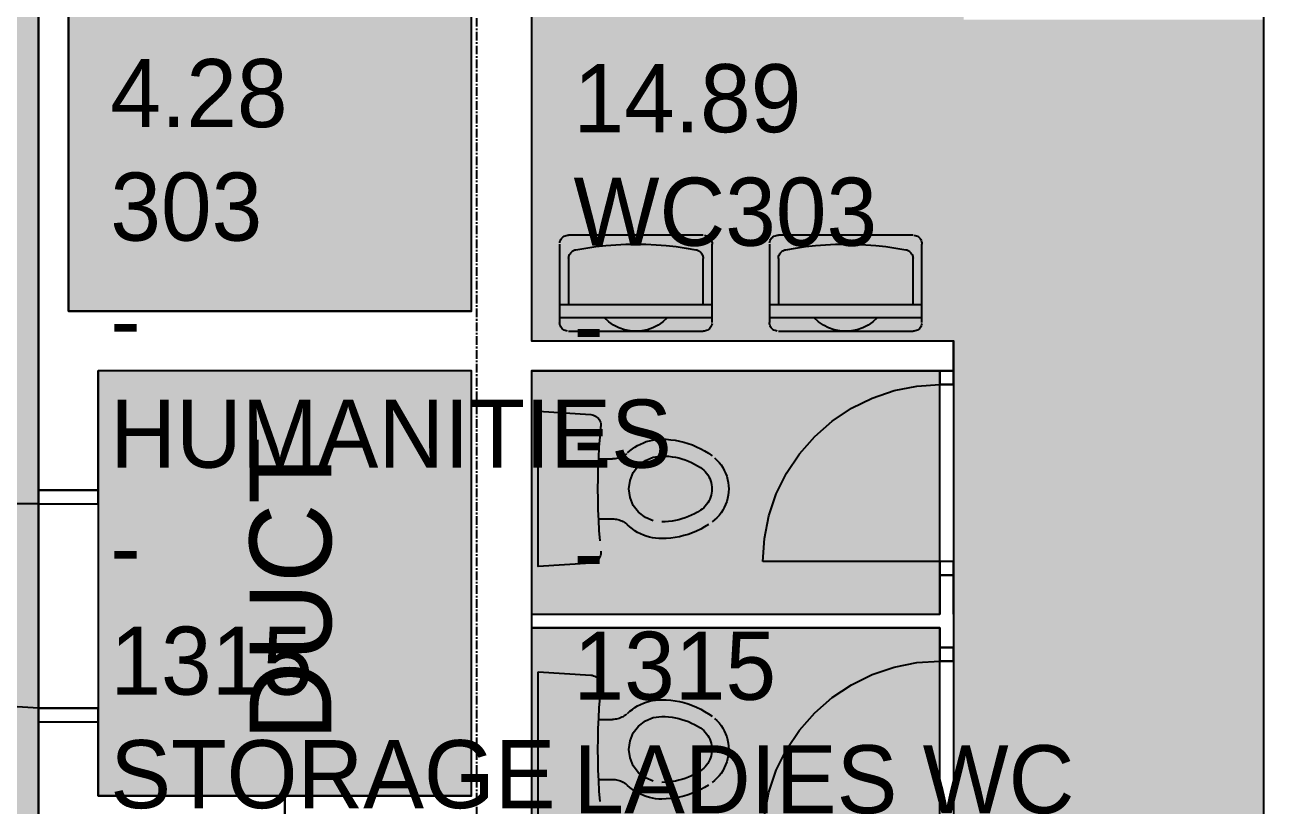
# Model space of a CAD drawing. Header units: millimetres. Extents: x -67062 to 59842, y -55557 to 30708.
# Drawn here: x -30371 to -25767, y -38799 to -35932 of the extents above; entities that cross this region are included whole.
import ezdxf

# ---------------------------------------------------------------- set-up
doc = ezdxf.new("R2010")
doc.units = ezdxf.units.MM
doc.header["$MEASUREMENT"] = 0
doc.linetypes.add('PCENTRE', pattern=[50.8, 31.75, -6.35, 6.35, -6.35])
doc.linetypes.add('PCENTRE2', pattern=[28.575, 19.05, -3.175, 3.175, -3.175])
for name, color, linetype in [('Boundaries_and_building_grids', 140, 'PCENTRE2'), ('BRICK_WALLS_P4', 1, 'CONTINUOUS'), ('COLUMNS_P5', 5, 'CONTINUOUS'), ('DR', 8, 'CONTINUOUS'), ('GROS$', 1, 'CONTINUOUS'), ('HL-TMP', 7, 'CONTINUOUS'), ('RM$', 5, 'CONTINUOUS'), ('RM$TXT', 5, 'CONTINUOUS'), ('SANITARY_P1', 1, 'CONTINUOUS'), ('TEXT', 7, 'CONTINUOUS'), ('WA', 6, 'CONTINUOUS')]:
    doc.layers.add(name, color=color, linetype=linetype)

msp = doc.modelspace()

# ---------------------------------------------------------------- hatches: boundary and pattern name
at = {"layer": 'HL-TMP', "linetype": 'Continuous', "true_color": 0x666666}
h = msp.add_hatch(color=251, dxfattribs=at)
h.paths.add_polyline_path([(-16822.3, -34091.9), (-19602.3, -34091.9), (-19602.3, -34881.9), (-19602.3, -40091.9), (-17412.3, -40091.9), (-16822.3, -40091.9), (-16822.3, -38881.9)], flags=0)
h.paths.add_polyline_path([(14587.7, 6340.9), (14422, 6740.9), (13620.6, 7542.4), (13220.6, 7708.1), (8854.9, 7708.1), (8454.9, 7542.4), (7653.4, 6740.9), (7487.7, 6340.9), (7487.7, 4358.1), (14587.7, 4358.1)], flags=0)
h.paths.add_polyline_path([(-43912.3, 6340.9), (-44078, 6740.9), (-44879.4, 7542.4), (-45279.4, 7708.1), (-49645.1, 7708.1), (-50045.1, 7542.4), (-50846.6, 6740.9), (-51012.3, 6340.9), (-51012.3, 4358.1), (-43912.3, 4358.1)], flags=0)
h.paths.add_polyline_path([(-43912.3, -27541.9), (-51012.3, -27541.9), (-51012.3, -29524.8), (-50846.6, -29924.8), (-50045.1, -30726.3), (-49645.1, -30891.9), (-45279.4, -30891.9), (-44879.4, -30726.3), (-44078, -29924.8), (-43912.3, -29524.8)], flags=0)
h.paths.add_polyline_path([(14587.7, -27541.9), (7487.7, -27541.9), (7487.7, -29524.8), (7653.4, -29924.8), (8454.9, -30726.3), (8854.9, -30891.9), (13220.6, -30891.9), (13620.6, -30726.3), (14422, -29924.8), (14587.7, -29524.8)], flags=0)
h.paths.add_polyline_path([(-10822.3, -34091.9), (-13982.3, -34091.9), (-13982.3, -39981.9), (-12402.3, -39981.9), (-10822.3, -39981.9)], flags=0)
h.paths.add_polyline_path([(23487.7, 4343.1), (23487.7, 7343.1), (23487.7, 10343.1), (23487.7, 13343.1), (23487.7, 16343.1), (23487.7, 19343.1), (23487.7, 22343.1), (23487.7, 25343.1), (23487.7, 28103.1), (20987.7, 28103.1), (20987.7, 26143.1), (20987.7, 23143.1), (20987.7, 20143.1), (20987.7, 17143.1), (20987.7, 14143.1), (20987.7, 12736), (20987.7, 11330.6), (20987.7, 9928.1), (20987.7, 6810.6), (20987.7, 5308.1), (20987.7, 3958.1), (20182.7, 3958.1), (16312.7, 3958.1), (16312.7, 2933.1), (16312.7, 308.1), (20927.7, 308.1), (20927.7, -91.9), (21390.7, -91.9), (22990.7, -91.9), (23487.7, -91.9), (23487.7, 1343.1)], flags=0)
h.paths.add_polyline_path([(21037.7, -201.9), (21037.7, -24396.9), (16587.7, -24396.9), (16587.7, -24541.9), (14812.7, -24541.9), (14812.7, -27141.9), (16587.7, -27141.9), (16587.7, -27286.9), (20777.7, -27286.9), (20777.7, -37877.3), (23787.7, -37877.3), (23787.7, -3396.9), (23487.7, -3396.9), (23487.7, -201.9)], flags=0)
h.paths.add_polyline_path([(-1767.3, -24541.9), (-1767.3, -27141.9), (7262.7, -27141.9), (7262.7, -24541.9)], flags=0)
h.paths.add_polyline_path([(-1512.3, -27251.9), (57.7, -27251.9), (57.7, -32366.9), (-1512.3, -32366.9)], flags=0)
h.paths.add_polyline_path([(-10602.3, -33981.9), (-10602.3, -40201.9), (-9322.3, -40201.9), (-9322.3, -33981.9)], flags=0)
h.paths.add_polyline_path([(-34912.3, -32366.9), (-34912.3, -33981.9), (57.7, -33981.9), (57.7, -32366.9)], flags=0)
h.paths.add_polyline_path([(57.7, -38326.9), (57.7, -34091.9), (-1512.3, -34091.9), (-1512.3, -40201.9), (-1657.3, -40201.9), (-1657.3, -41751.9), (-1657.3, -42286.9), (-1049.8, -42286.9), (57.7, -42286.9), (57.7, -42126.9), (57.7, -39126.9)], flags=0)
h.paths.add_polyline_path([(-1767.3, -40201.9), (-2902.7, -40201.9), (-8302.3, -40201.9), (-9212.3, -40201.9), (-9212.3, -41751.9), (-9212.3, -41801.9), (-7197.3, -41801.9), (-4197.3, -41801.9), (-1767.3, -41801.9), (-1767.3, -41751.9)], flags=0)
h.paths.add_polyline_path([(-37712, -40201.9), (-37712, -41801.9), (-9322.3, -41801.9), (-9322.3, -40201.9), (-14202.3, -40201.9), (-14202.3, -39601.9), (-16602.3, -39601.9), (-16602.3, -40201.9), (-19822.3, -40201.9), (-19822.3, -39601.9), (-22222.3, -39601.9), (-22222.3, -40201.9)], flags=0)
h.paths.add_polyline_path([(-36512.3, -27251.9), (-36512.3, -40201.9), (-34912.3, -40201.9), (-34912.3, -27251.9)], flags=0)
h.paths.add_polyline_path([(-31602.3, -33981.9), (-30322.3, -33981.9), (-30322.3, -40201.9), (-31602.3, -40201.9)], flags=0)
h.paths.add_polyline_path([(-43687.3, -24541.9), (-43687.3, -27141.9), (-34712.3, -27141.9), (-34712.3, -24541.9)], flags=0)
h.paths.add_polyline_path([(-59962.3, 14603.1), (-59962.3, -37877.3), (-57462.3, -37877.3), (-57462.3, -27141.9), (-51237.3, -27141.9), (-51237.3, -24541.9), (-57462.3, -24541.9), (-57462.3, -141.9), (-57352.3, -141.9), (-57352.3, 308.1), (-52737.3, 308.1), (-52737.3, 3958.1), (-57462.3, 3958.1), (-57462.3, 14603.1)], flags=0)
h.paths.add_polyline_path([(-57412.3, 25343.1), (-57412.3, 28103.1), (-60012.3, 28103.1), (-60012.3, 25343.1), (-60012.3, 23143.1), (-60012.3, 20143.1), (-60012.3, 19213.1), (-59962.3, 19213.1), (-59962.3, 17143.1), (-59962.3, 14713.1), (-57462.3, 14713.1), (-57462.3, 16213.1), (-57412.3, 16213.1), (-57412.3, 16343.1), (-57412.3, 19343.1), (-57412.3, 22343.1)], flags=0)
h.paths.add_polyline_path([(-43687.3, 3958.1), (-43687.3, -141.9), (-42412.3, -141.9), (-42412.3, 1158.1), (-34712.3, 1158.1), (-34712.3, -141.9), (-31912.3, -141.9), (-31912.3, 8.1), (-31512.3, 8.1), (-31512.3, -91.9), (-31291.6, -91.9), (-31079.4, -429.1), (-29345.1, -429.1), (-29133, -91.9), (-28912.3, -91.9), (-28912.3, 58.1), (-28512.3, 58.1), (-28512.3, -91.9), (-28291.6, -91.9), (-28079.4, -429.1), (-26345.1, -429.1), (-26133, -91.9), (-25912.3, -91.9), (-25912.3, 58.1), (-25512.3, 58.1), (-25512.3, -91.9), (-25291.6, -91.9), (-25079.4, -429.1), (-23345.1, -429.1), (-23133, -91.9), (-22912.3, -91.9), (-22912.3, 58.1), (-22512.3, 58.1), (-22512.3, -91.9), (-22291.6, -91.9), (-22079.4, -429.1), (-20345.1, -429.1), (-20133, -91.9), (-19912.3, -91.9), (-19912.3, 58.1), (-19512.3, 58.1), (-19512.3, -91.9), (-19291.6, -91.9), (-19079.4, -429.1), (-17345.1, -429.1), (-17133, -91.9), (-16912.3, -91.9), (-16912.3, 58.1), (-16512.3, 58.1), (-16512.3, -91.9), (-16291.6, -91.9), (-16079.4, -429.1), (-14345.1, -429.1), (-14133, -91.9), (-13912.3, -91.9), (-13912.3, 58.1), (-13512.3, 58.1), (-13512.3, -91.9), (-13291.6, -91.9), (-13079.4, -429.1), (-11345.1, -429.1), (-11133, -91.9), (-10912.3, -91.9), (-10912.3, 58.1), (-10512.3, 58.1), (-10512.3, -91.9), (-10291.6, -91.9), (-10079.4, -429.1), (-8345.1, -429.1), (-8133, -91.9), (-7912.3, -91.9), (-7912.3, 58.1), (-7512.3, 58.1), (-7512.3, -91.9), (-7291.6, -91.9), (-7079.4, -429.1), (-5345.1, -429.1), (-5133, -91.9), (-4912.3, -91.9), (-4912.3, 8.1), (-1767.3, 8.1), (-1767.3, 1158.1), (5987.7, 1158.1), (5987.7, -141.9), (7262.7, -141.9), (7262.7, 3958.1)], flags=0)
h.paths.add_polyline_path([(-32062.3, -141.9), (-34712.3, -141.9), (-34712.3, -27141.9), (-31787.3, -27141.9), (-31787.3, -26921.2), (-31575.2, -26709.1), (-31575.2, -24974.8), (-31787.3, -24762.7), (-31787.3, -24541.9), (-32312.3, -24541.9), (-32312.3, -24141.9), (-31787.3, -24141.9), (-31787.3, -23921.2), (-31575.2, -23709.1), (-31575.2, -21974.8), (-31787.3, -21762.7), (-31787.3, -21541.9), (-32312.3, -21541.9), (-32312.3, -21141.9), (-31787.3, -21141.9), (-31787.3, -20921.2), (-31575.2, -20709.1), (-31575.2, -18974.8), (-31787.3, -18762.7), (-31787.3, -18541.9), (-32312.3, -18541.9), (-32312.3, -18141.9), (-31787.3, -18141.9), (-31787.3, -17921.2), (-31575.2, -17709.1), (-31575.2, -15974.8), (-31787.3, -15762.7), (-31787.3, -15541.9), (-32312.3, -15541.9), (-32312.3, -15141.9), (-31787.3, -15141.9), (-31787.3, -14921.2), (-31575.2, -14709.1), (-31575.2, -12974.8), (-31787.3, -12762.7), (-31787.3, -12541.9), (-32312.3, -12541.9), (-32312.3, -12141.9), (-31787.3, -12141.9), (-31787.3, -11921.2), (-31575.2, -11709.1), (-31575.2, -9974.8), (-31787.3, -9762.7), (-31787.3, -9541.9), (-32312.3, -9541.9), (-32312.3, -9141.9), (-31787.3, -9141.9), (-31787.3, -8921.2), (-31575.2, -8709.1), (-31575.2, -6974.8), (-31787.3, -6762.7), (-31787.3, -6541.9), (-32312.3, -6541.9), (-32312.3, -6141.9), (-31787.3, -6141.9), (-31787.3, -5921.2), (-31575.2, -5709.1), (-31575.2, -3974.8), (-31787.3, -3762.7), (-31787.3, -3541.9), (-32312.3, -3541.9), (-32312.3, -3141.9), (-31787.3, -3141.9), (-31787.3, -2921.2), (-31575.2, -2709.1), (-31575.2, -974.8), (-31787.3, -762.7), (-31787.3, -541.9), (-32062.3, -541.9)], flags=0)
h.paths.add_polyline_path([(-4637.3, -27141.9), (-1767.3, -27141.9), (-1767.3, 8.1), (-4512.3, 8.1), (-4512.3, -141.9), (-4362.3, -141.9), (-4362.3, -541.9), (-4637.3, -541.9), (-4637.3, -762.7), (-4849.4, -974.8), (-4849.4, -2709.1), (-4637.3, -2921.2), (-4637.3, -3141.9), (-4312.3, -3141.9), (-4312.3, -3541.9), (-4637.3, -3541.9), (-4637.3, -3762.7), (-4849.4, -3974.8), (-4849.4, -5709.1), (-4637.3, -5921.2), (-4637.3, -6141.9), (-4312.3, -6141.9), (-4312.3, -6541.9), (-4637.3, -6541.9), (-4637.3, -6762.7), (-4849.4, -6974.8), (-4849.4, -8709.1), (-4637.3, -8921.2), (-4637.3, -9141.9), (-4312.3, -9141.9), (-4312.3, -9541.9), (-4637.3, -9541.9), (-4637.3, -9762.7), (-4849.4, -9974.8), (-4849.4, -11709.1), (-4637.3, -11921.2), (-4637.3, -12141.9), (-4312.3, -12141.9), (-4312.3, -12541.9), (-4637.3, -12541.9), (-4637.3, -12762.7), (-4849.4, -12974.8), (-4849.4, -14709.1), (-4637.3, -14921.2), (-4637.3, -15141.9), (-4312.3, -15141.9), (-4312.3, -15541.9), (-4637.3, -15541.9), (-4637.3, -15762.7), (-4849.4, -15974.8), (-4849.4, -17709.1), (-4637.3, -17921.2), (-4637.3, -18141.9), (-4312.3, -18141.9), (-4312.3, -18541.9), (-4637.3, -18541.9), (-4637.3, -18762.7), (-4849.4, -18974.8), (-4849.4, -20709.1), (-4637.3, -20921.2), (-4637.3, -21141.9), (-4312.3, -21141.9), (-4312.3, -21541.9), (-4637.3, -21541.9), (-4637.3, -21762.7), (-4849.4, -21974.8), (-4849.4, -23709.1), (-4637.3, -23921.2), (-4637.3, -24141.9), (-4312.3, -24141.9), (-4312.3, -24541.9), (-4637.3, -24541.9), (-4637.3, -24762.7), (-4849.4, -24974.8), (-4849.4, -26709.1), (-4637.3, -26921.2)], flags=0)
h.paths.add_polyline_path([(32.7, 3958.1), (1032.7, 3958.1), (1032.7, 5658.1), (1232.7, 5658.1), (1232.7, 12958.1), (32.7, 12958.1)], flags=0)
at = {"layer": 'HL-TMP', "linetype": 'Continuous', "true_color": 0x33ffff}
h = msp.add_hatch(color=4, dxfattribs=at)
h.paths.add_polyline_path([(-28512.3, -34201.9), (-28512.3, -37091.9), (-26962.3, -37091.9), (-26962.3, -37251.9), (-27012.3, -37251.9), (-27012.3, -37201.9), (-28512.3, -37201.9), (-28512.3, -38095.3), (-27012.3, -38095.3), (-27012.3, -37251.9), (-26962.3, -37251.9), (-26962.3, -38216.9), (-27012.3, -38216.9), (-27012.3, -38145.3), (-28512.3, -38145.3), (-28512.3, -39038.6), (-27012.3, -39038.6), (-27012.3, -38216.9), (-26962.3, -38216.9), (-26962.3, -39210.3), (-27012.3, -39210.3), (-27012.3, -39088.6), (-28512.3, -39088.6), (-28512.3, -39981.9), (-27012.3, -39981.9), (-27012.3, -39210.3), (-26962.3, -39210.3), (-26962.3, -39981.9), (-25822.3, -39981.9), (-25822.3, -35912.3), (-26925, -35912.3), (-26925, -35116.1), (-26815, -35116.1), (-26815, -35802.3), (-25822.3, -35802.3), (-25822.3, -34201.9)], flags=0)
h.paths.add_polyline_path([(20877.7, 11603.1), (16587.7, 11603.1), (16587.7, 11458.1), (16387.7, 11458.1), (16387.7, 8858.1), (16587.7, 8858.1), (16587.7, 8713.1), (17692.7, 8713.1), (17692.7, 10263.1), (17852.7, 10263.1), (17852.7, 10213.1), (17802.7, 10213.1), (17802.7, 8713.1), (18552.7, 8713.1), (18552.7, 10213.1), (17852.7, 10213.1), (17852.7, 10263.1), (18652.7, 10263.1), (18652.7, 10213.1), (18602.7, 10213.1), (18602.7, 8713.1), (19377.7, 8713.1), (19377.7, 10213.1), (18652.7, 10213.1), (18652.7, 10263.1), (19377.7, 10263.1), (19377.7, 10308.1), (20877.7, 10308.1)], flags=0)
h.paths.add_polyline_path([(-52522.3, 4578), (-52522.3, 4358.1), (-53012.3, 4358.1), (-53012.3, 4096.6), (-53012.3, 4068.1), (-55902.3, 4068.1), (-55902.3, 5378.1), (-54352.3, 5378.1), (-54352.3, 5478.1), (-54402.3, 5478.1), (-54402.3, 5428.1), (-55902.3, 5428.1), (-55902.3, 6178.1), (-54402.3, 6178.1), (-54402.3, 5478.1), (-54352.3, 5478.1), (-54352.3, 6278.1), (-54402.3, 6278.1), (-54402.3, 6228.1), (-55902.3, 6228.1), (-55902.3, 6978.1), (-54402.3, 6978.1), (-54402.3, 6278.1), (-54352.3, 6278.1), (-54352.3, 7078.1), (-54402.3, 7078.1), (-54402.3, 7028.1), (-55902.3, 7028.1), (-55902.3, 7778.1), (-54402.3, 7778.1), (-54402.3, 7078.1), (-54352.3, 7078.1), (-54352.3, 7878.1), (-54402.3, 7878.1), (-54402.3, 7828.1), (-55902.3, 7828.1), (-55902.3, 8603.1), (-54402.3, 8603.1), (-54402.3, 7878.1), (-54352.3, 7878.1), (-54352.3, 8603.1), (-53012.3, 8603.1), (-53012.3, 8458.1), (-52712.3, 8458.1), (-52712.3, 5858.1), (-53012.3, 5858.1), (-53012.3, 5458.1), (-52522.3, 5458.1)], flags=0)
at = {"layer": 'HL-TMP', "linetype": 'Continuous', "true_color": 0x66cfcf}
h = msp.add_hatch(color=133, dxfattribs=at)
h.paths.add_polyline_path([(-57352.3, 7103.1), (-56012.3, 7103.1), (-56012.3, 5768.1), (-57352.3, 5768.1)], flags=0)
h.paths.add_polyline_path([(-28732.3, -37201.9), (-30102.3, -37201.9), (-30102.3, -38440.1), (-30102.3, -38490.1), (-30102.3, -38761.9), (-29417.3, -38761.9), (-28732.3, -38761.9)], flags=0)
h.paths.add_polyline_path([(-1912.3, -34201.9), (-3257.3, -34201.9), (-4602.3, -34201.9), (-4602.3, -37701.9), (-1912.3, -37701.9)], flags=0)
at = {"layer": 'HL-TMP', "linetype": 'Continuous', "true_color": 0xff6633}
h = msp.add_hatch(color=30, dxfattribs=at)
h.paths.add_polyline_path([(-10122.3, 5548.1), (-12412.3, 5548.1), (-12412.3, 4068.1), (-10718.6, 4068.1), (-10122.3, 4068.1)], flags=0)
h.paths.add_polyline_path([(20927.7, -891.9), (20927.7, -541.9), (16262.7, -541.9), (16262.7, -3141.9), (16587.7, -3141.9), (16587.7, -3286.9), (20927.7, -3286.9)], flags=0)
h.paths.add_polyline_path([(-28732.3, -34091.9), (-29752.3, -34091.9), (-30212.3, -34091.9), (-30212.3, -36981.9), (-28732.3, -36981.9)], flags=0)
h.paths.add_polyline_path([(5587.7, -34896.9), (167.7, -34896.9), (167.7, -36126.9), (167.7, -37786.9), (5587.7, -37786.9)], flags=0)
h.paths.add_polyline_path([(-21522.3, 5548.1), (-22432.3, 5548.1), (-22662.3, 5548.1), (-22662.3, 4558.1), (-22512.3, 4558.1), (-22512.3, 4068.1), (-21522.3, 4068.1)], flags=0)
h.paths.add_polyline_path([(-19122.3, 5548.1), (-20322.3, 5548.1), (-21412.3, 5548.1), (-21412.3, 4068.1), (-19122.3, 4068.1)], flags=0)
h.paths.add_polyline_path([(-31822.3, -34201.9), (-34512.3, -34201.9), (-34512.3, -39981.9), (-32790.2, -39981.9), (-31822.3, -39981.9)], flags=0)
h.paths.add_polyline_path([(-1912.3, -37921.9), (-4602.3, -37921.9), (-4602.3, -39981.9), (-2902.7, -39981.9), (-1912.3, -39981.9)], flags=0)
h.paths.add_polyline_path([(-31767.3, -27691.9), (-31912.3, -27691.9), (-31912.3, -27541.9), (-32062.3, -27541.9), (-32062.3, -27251.9), (-34512.3, -27251.9), (-34512.3, -28241.9), (-34802.3, -28241.9), (-34802.3, -32256.9), (-31767.3, -32256.9), (-31767.3, -30956.9)], flags=0)
h.paths.add_polyline_path([(-12522.3, 5548.1), (-13432.3, 5548.1), (-14912.3, 5548.1), (-14912.3, 4068.1), (-13912.3, 4068.1), (-13912.3, 4558.1), (-13512.3, 4558.1), (-13512.3, 4068.1), (-12522.3, 4068.1)], flags=0)
h.paths.add_polyline_path([(-54380, -18596.4), (-54380, -18396.9), (-57352.3, -18396.9), (-57352.3, -19656.9), (-57352.3, -21286.9), (-54380, -21286.9)], flags=0)

# ---------------------------------------------------------------- linework, layer by layer
at = {"layer": 'Boundaries_and_building_grids', "color": 140, "linetype": 'PCENTRE', "lineweight": -3}
msp.add_line((-28712.3, -48891.9), (-28712.3, 30708.1), dxfattribs=at)
at = {"layer": 'BRICK_WALLS_P4', "linetype": 'Continuous'}
for p, q in [((-30322.3, -37640.1), (-30322.3, -33981.9)), ((-30212.3, -36981.9), (-30212.3, -34091.9)), ((-28732.3, -36981.9), (-28732.3, -34841.9)), ((-28512.3, -34841.9), (-28512.3, -37091.9)), ((-28732.3, -36981.9), (-30212.3, -36981.9)), ((-28512.3, -37091.9), (-26962.3, -37091.9)), ((-26962.3, -37201.9), (-26962.3, -37091.9)), ((-28732.3, -37201.9), (-30102.3, -37201.9)), ((-30102.3, -37640.1), (-30102.3, -37201.9)), ((-28732.3, -38761.9), (-28732.3, -37201.9)), ((-28512.3, -37201.9), (-28512.3, -39341.9)), ((-28512.3, -37201.9), (-26962.3, -37201.9)), ((-30322.3, -37640.1), (-30102.3, -37640.1)), ((-28512.3, -38095.3), (-28512.3, -38145.3)), ((-30322.3, -40201.9), (-30322.3, -38490.1)), ((-30322.3, -38490.1), (-30102.3, -38490.1)), ((-30102.3, -38761.9), (-30102.3, -38490.1)), ((-28732.3, -38761.9), (-30102.3, -38761.9))]:
    msp.add_line(p, q, dxfattribs=at)
at = {"layer": 'COLUMNS_P5', "linetype": 'Continuous'}
msp.add_lwpolyline([(-25822.3, -35691.9), (-25602.3, -35691.9), (-25602.3, -40201.9), (-25822.3, -40201.9)], close=True, dxfattribs=at)
at = {"layer": 'DR'}
for p, q in [((-27261, -37301.4), (-27180.5, -37274.1)), ((-27180.5, -37274.1), (-27097.1, -37257.5)), ((-27097.1, -37257.5), (-27012.3, -37251.9)), ((-27337.3, -37339), (-27261, -37301.4)), ((-27408, -37386.3), (-27337.3, -37339)), ((-27471.9, -37442.3), (-27408, -37386.3)), ((-27528, -37506.2), (-27471.9, -37442.3)), ((-27575.2, -37576.9), (-27528, -37506.2)), ((-27612.8, -37653.2), (-27575.2, -37576.9)), ((-27640.1, -37733.7), (-27612.8, -37653.2)), ((-27656.7, -37817.1), (-27640.1, -37733.7)), ((-27662.3, -37901.9), (-27656.7, -37817.1)), ((-27261, -38316.4), (-27180.5, -38289.1)), ((-27180.5, -38289.1), (-27097.1, -38272.5)), ((-27097.1, -38272.5), (-27012.3, -38266.9)), ((-27337.3, -38354), (-27261, -38316.4)), ((-27408, -38401.3), (-27337.3, -38354)), ((-30322.3, -38440.1), (-30420.2, -38433.6)), ((-27471.9, -38457.3), (-27408, -38401.3)), ((-27528, -38521.2), (-27471.9, -38457.3)), ((-27575.2, -38591.9), (-27528, -38521.2)), ((-27612.8, -38668.2), (-27575.2, -38591.9)), ((-27640.1, -38748.7), (-27612.8, -38668.2)), ((-27656.7, -38832.1), (-27640.1, -38748.7))]:
    msp.add_line(p, q, dxfattribs=at)
at = {"layer": 'DR', "linetype": 'Continuous'}
for p, q in [((-30322.3, -37690.1), (-31072.3, -37690.1)), ((-27012.3, -37901.9), (-27662.3, -37901.9))]:
    msp.add_line(p, q, dxfattribs=at)
for points in [[(-26962.3, -37251.9), (-26962.3, -37201.9), (-27012.3, -37201.9), (-27012.3, -37251.9), (-26962.3, -37251.9)], [(-30102.3, -37640.1), (-30322.3, -37640.1), (-30322.3, -37690.1), (-30102.3, -37690.1), (-30102.3, -37640.1)], [(-26962.3, -37951.9), (-26962.3, -37901.9), (-27012.3, -37901.9), (-27012.3, -37951.9), (-26962.3, -37951.9)], [(-26962.3, -38266.9), (-26962.3, -38216.9), (-27012.3, -38216.9), (-27012.3, -38266.9), (-26962.3, -38266.9)], [(-30102.3, -38440.1), (-30322.3, -38440.1), (-30322.3, -38490.1), (-30102.3, -38490.1), (-30102.3, -38440.1)]]:
    msp.add_lwpolyline(points, dxfattribs=at)
at = {"layer": 'GROS$', "linetype": 'Continuous', "flags": 128}
for points in [[(-22492.3, -40201.9), (-29527.3, -40201.9), (-30322.3, -40201.9), (-30322.3, -38440.1), (-30102.3, -38440.1), (-30102.3, -38761.9), (-29417.3, -38761.9), (-29417.3, -38981.9), (-30102.3, -38981.9), (-30102.3, -39981.9), (-28732.3, -39981.9), (-28732.3, -38981.9), (-29417.3, -38981.9), (-29417.3, -38761.9), (-28732.3, -38761.9), (-28732.3, -37201.9), (-30102.3, -37201.9), (-30102.3, -38440.1), (-30322.3, -38440.1), (-30322.3, -33981.9)], [(-30212.3, -34091.9), (-30212.3, -36981.9), (-28732.3, -36981.9), (-28732.3, -34091.9)], [(-28512.3, -34201.9), (-28512.3, -37091.9), (-26962.3, -37091.9), (-26962.3, -37251.9), (-27012.3, -37251.9), (-27012.3, -37201.9), (-28512.3, -37201.9), (-28512.3, -38095.3), (-27012.3, -38095.3), (-27012.3, -37251.9), (-26962.3, -37251.9), (-26962.3, -38266.9), (-27012.3, -38266.9), (-27012.3, -38145.3), (-28512.3, -38145.3), (-28512.3, -39038.6)], [(-25822.3, -39981.9), (-25822.3, -35912.3)], [(-27012.3, -39038.6), (-27012.3, -38266.9), (-26962.3, -38266.9), (-26962.3, -39210.3)]]:
    msp.add_lwpolyline(points, dxfattribs=at)
at = {"layer": 'RM$', "linetype": 'Continuous'}
msp.add_lwpolyline([(-31602.3, -33981.9), (-30322.3, -33981.9), (-30322.3, -40201.9), (-31602.3, -40201.9)], close=True, dxfattribs=at)
at = {"layer": 'RM$', "linetype": 'Continuous', "flags": 128}
for points in [[(-28732.3, -34091.9), (-29752.3, -34091.9), (-30212.3, -34091.9), (-30212.3, -36981.9), (-28732.3, -36981.9)], [(-28732.3, -37201.9), (-30102.3, -37201.9), (-30102.3, -38440.1), (-30102.3, -38490.1), (-30102.3, -38761.9), (-29417.3, -38761.9), (-28732.3, -38761.9)]]:
    msp.add_lwpolyline(points, close=True, dxfattribs=at)
for points in [[(-28512.3, -34201.9), (-28512.3, -37091.9), (-26962.3, -37091.9), (-26962.3, -37251.9), (-27012.3, -37251.9), (-27012.3, -37201.9), (-28512.3, -37201.9), (-28512.3, -38095.3), (-27012.3, -38095.3), (-27012.3, -37251.9), (-26962.3, -37251.9), (-26962.3, -38216.9), (-27012.3, -38216.9), (-27012.3, -38145.3), (-28512.3, -38145.3), (-28512.3, -39038.6)], [(-25822.3, -39981.9), (-25822.3, -35912.3)], [(-27012.3, -39038.6), (-27012.3, -38216.9), (-26962.3, -38216.9), (-26962.3, -39210.3)]]:
    msp.add_lwpolyline(points, dxfattribs=at)
at = {"layer": 'SANITARY_P1', "linetype": 'Continuous'}
for p, q in [((-28408.4, -36736), (-28408.4, -37023.5)), ((-27881.3, -36703.1), (-28375.4, -36703.1)), ((-27848.4, -37023.5), (-27848.4, -36736)), ((-27638, -36736), (-27638, -37023.5)), ((-27110.9, -36703.1), (-27605, -36703.1)), ((-27078, -37023.5), (-27078, -36736)), ((-28375.4, -36789.3), (-28375.4, -36957.6)), ((-27881.3, -36957.6), (-27881.3, -36789.3)), ((-27605, -36789.3), (-27605, -36957.6)), ((-27110.9, -36957.6), (-27110.9, -36789.3)), ((-28408.4, -36957.6), (-27848.4, -36957.6)), ((-27638, -36957.6), (-27078, -36957.6)), ((-27848.4, -37007), (-28408.4, -37007)), ((-27078, -37007), (-27638, -37007)), ((-28375.4, -37056.4), (-27881.3, -37056.4)), ((-27605, -37056.4), (-27110.9, -37056.4)), ((-28487.7, -37350), (-28294.2, -37362.4)), ((-28265.2, -37525), (-28214.3, -37525)), ((-28265.2, -37745), (-28214.3, -37745)), ((-28487.7, -38306.4), (-28294.2, -38318.8)), ((-28265.2, -38481.4), (-28214.3, -38481.4)), ((-28265.2, -38701.4), (-28214.3, -38701.4))]:
    msp.add_line(p, q, dxfattribs=at)
at = {"layer": 'SANITARY_P1'}
for p, q in [((-28408.1, -36731.7), (-28407.2, -36727.5)), ((-28407.2, -36727.5), (-28405.8, -36723.4)), ((-28405.8, -36723.4), (-28403.9, -36719.6)), ((-28403.9, -36719.6), (-28401.5, -36716)), ((-28401.5, -36716), (-28398.7, -36712.7)), ((-28398.7, -36712.7), (-28395.5, -36709.9)), ((-28395.5, -36709.9), (-28391.9, -36707.5)), ((-28391.9, -36707.5), (-28388, -36705.6)), ((-28388, -36705.6), (-28383.9, -36704.2)), ((-28383.9, -36704.2), (-28379.7, -36703.4)), ((-28379.7, -36703.4), (-28375.4, -36703.1)), ((-28239, -36741.3), (-28202.2, -36738.4)), ((-28202.2, -36738.4), (-28165.3, -36736.6)), ((-28165.3, -36736.6), (-28128.4, -36736)), ((-28128.4, -36736), (-28091.4, -36736.6)), ((-28091.4, -36736.6), (-28054.5, -36738.4)), ((-28054.5, -36738.4), (-28017.7, -36741.3)), ((-27877, -36703.4), (-27872.8, -36704.2)), ((-27872.8, -36704.2), (-27868.7, -36705.6)), ((-27868.7, -36705.6), (-27864.8, -36707.5)), ((-27864.8, -36707.5), (-27861.2, -36709.9)), ((-27861.2, -36709.9), (-27858, -36712.7)), ((-27858, -36712.7), (-27855.2, -36716)), ((-27855.2, -36716), (-27852.8, -36719.6)), ((-27852.8, -36719.6), (-27850.9, -36723.4)), ((-27850.9, -36723.4), (-27849.5, -36727.5)), ((-27849.5, -36727.5), (-27848.6, -36731.7)), ((-27848.6, -36731.7), (-27848.4, -36736)), ((-27637.7, -36731.7), (-27636.9, -36727.5)), ((-27636.9, -36727.5), (-27635.5, -36723.4)), ((-27635.5, -36723.4), (-27633.6, -36719.6)), ((-27633.6, -36719.6), (-27631.2, -36716)), ((-27631.2, -36716), (-27628.3, -36712.7)), ((-27628.3, -36712.7), (-27625.1, -36709.9)), ((-27625.1, -36709.9), (-27621.5, -36707.5)), ((-27621.5, -36707.5), (-27617.6, -36705.6)), ((-27617.6, -36705.6), (-27613.6, -36704.2)), ((-27613.6, -36704.2), (-27609.3, -36703.4)), ((-27609.3, -36703.4), (-27605, -36703.1)), ((-27468.6, -36741.3), (-27431.8, -36738.4)), ((-27431.8, -36738.4), (-27394.9, -36736.6)), ((-27394.9, -36736.6), (-27358, -36736)), ((-27358, -36736), (-27321, -36736.6)), ((-27321, -36736.6), (-27284.1, -36738.4)), ((-27284.1, -36738.4), (-27247.3, -36741.3)), ((-27106.6, -36703.4), (-27102.4, -36704.2)), ((-27102.4, -36704.2), (-27098.3, -36705.6)), ((-27098.3, -36705.6), (-27094.4, -36707.5)), ((-27094.4, -36707.5), (-27090.9, -36709.9)), ((-27090.9, -36709.9), (-27087.6, -36712.7)), ((-27087.6, -36712.7), (-27084.8, -36716)), ((-27084.8, -36716), (-27082.4, -36719.6)), ((-27082.4, -36719.6), (-27080.5, -36723.4)), ((-27080.5, -36723.4), (-27079.1, -36727.5)), ((-27079.1, -36727.5), (-27078.3, -36731.7)), ((-27078.3, -36731.7), (-27078, -36736)), ((-28375.4, -36789.3), (-28375.2, -36785.5)), ((-28375.2, -36785.5), (-28374.5, -36781.8)), ((-28374.5, -36781.8), (-28373.5, -36778.1)), ((-28373.5, -36778.1), (-28372, -36774.6)), ((-28372, -36774.6), (-28370.1, -36771.4)), ((-28370.1, -36771.4), (-28367.9, -36768.3)), ((-28367.9, -36768.3), (-28365.3, -36765.5)), ((-28365.3, -36765.5), (-28362.4, -36763.1)), ((-28362.4, -36763.1), (-28359.3, -36760.9)), ((-28359.3, -36760.9), (-28355.9, -36759.2)), ((-28355.9, -36759.2), (-28352.3, -36757.9)), ((-28352.3, -36757.9), (-28348.7, -36756.9)), ((-28348.7, -36756.9), (-28312.3, -36750.6)), ((-28312.3, -36750.6), (-28275.7, -36745.3)), ((-28275.7, -36745.3), (-28239, -36741.3)), ((-28017.7, -36741.3), (-27981, -36745.3)), ((-27981, -36745.3), (-27944.4, -36750.6)), ((-27944.4, -36750.6), (-27908, -36756.9)), ((-27908, -36756.9), (-27904.4, -36757.9)), ((-27904.4, -36757.9), (-27900.8, -36759.2)), ((-27900.8, -36759.2), (-27897.5, -36760.9)), ((-27897.5, -36760.9), (-27894.3, -36763.1)), ((-27894.3, -36763.1), (-27891.4, -36765.5)), ((-27891.4, -36765.5), (-27888.8, -36768.3)), ((-27888.8, -36768.3), (-27886.6, -36771.4)), ((-27886.6, -36771.4), (-27884.7, -36774.6)), ((-27884.7, -36774.6), (-27883.2, -36778.1)), ((-27883.2, -36778.1), (-27882.2, -36781.8)), ((-27882.2, -36781.8), (-27881.5, -36785.5)), ((-27881.5, -36785.5), (-27881.3, -36789.3)), ((-27605, -36789.3), (-27604.8, -36785.5)), ((-27604.8, -36785.5), (-27604.2, -36781.8)), ((-27604.2, -36781.8), (-27603.1, -36778.1)), ((-27603.1, -36778.1), (-27601.6, -36774.6)), ((-27601.6, -36774.6), (-27599.7, -36771.4)), ((-27599.7, -36771.4), (-27597.5, -36768.3)), ((-27597.5, -36768.3), (-27594.9, -36765.5)), ((-27594.9, -36765.5), (-27592, -36763.1)), ((-27592, -36763.1), (-27588.9, -36760.9)), ((-27588.9, -36760.9), (-27585.5, -36759.2)), ((-27585.5, -36759.2), (-27582, -36757.9)), ((-27582, -36757.9), (-27578.3, -36756.9)), ((-27578.3, -36756.9), (-27541.9, -36750.6)), ((-27541.9, -36750.6), (-27505.3, -36745.3)), ((-27505.3, -36745.3), (-27468.6, -36741.3)), ((-27247.3, -36741.3), (-27210.6, -36745.3)), ((-27210.6, -36745.3), (-27174, -36750.6)), ((-27174, -36750.6), (-27137.7, -36756.9)), ((-27137.7, -36756.9), (-27134, -36757.9)), ((-27134, -36757.9), (-27130.4, -36759.2)), ((-27130.4, -36759.2), (-27127.1, -36760.9)), ((-27127.1, -36760.9), (-27123.9, -36763.1)), ((-27123.9, -36763.1), (-27121, -36765.5)), ((-27121, -36765.5), (-27118.5, -36768.3)), ((-27118.5, -36768.3), (-27116.2, -36771.4)), ((-27116.2, -36771.4), (-27114.3, -36774.6)), ((-27114.3, -36774.6), (-27112.9, -36778.1)), ((-27112.9, -36778.1), (-27111.8, -36781.8)), ((-27111.8, -36781.8), (-27111.1, -36785.5)), ((-27111.1, -36785.5), (-27110.9, -36789.3)), ((-28227.8, -37021.5), (-28243.7, -37007)), ((-28013.1, -37007), (-28028.9, -37021.5)), ((-27457.4, -37021.5), (-27473.3, -37007)), ((-27242.7, -37007), (-27258.5, -37021.5)), ((-28408.1, -37027.8), (-28408.4, -37023.5)), ((-28407.2, -37032), (-28408.1, -37027.8)), ((-28405.8, -37036.1), (-28407.2, -37032)), ((-28403.9, -37040), (-28405.8, -37036.1)), ((-28401.5, -37043.5), (-28403.9, -37040)), ((-28398.7, -37046.8), (-28401.5, -37043.5)), ((-28395.5, -37049.6), (-28398.7, -37046.8)), ((-28391.9, -37052), (-28395.5, -37049.6)), ((-28388, -37053.9), (-28391.9, -37052)), ((-28383.9, -37055.3), (-28388, -37053.9)), ((-28379.7, -37056.1), (-28383.9, -37055.3)), ((-28210.2, -37033.8), (-28227.8, -37021.5)), ((-28191.1, -37043.5), (-28210.2, -37033.8)), ((-28170.8, -37050.7), (-28191.1, -37043.5)), ((-28149.8, -37055), (-28170.8, -37050.7)), ((-28128.4, -37056.4), (-28149.8, -37055)), ((-28106.9, -37055), (-28128.4, -37056.4)), ((-28085.9, -37050.7), (-28106.9, -37055)), ((-28065.6, -37043.5), (-28085.9, -37050.7)), ((-28046.5, -37033.8), (-28065.6, -37043.5)), ((-28028.9, -37021.5), (-28046.5, -37033.8)), ((-27877, -37056.1), (-27881.3, -37056.4)), ((-27872.8, -37055.3), (-27877, -37056.1)), ((-27868.7, -37053.9), (-27872.8, -37055.3)), ((-27864.8, -37052), (-27868.7, -37053.9)), ((-27861.2, -37049.6), (-27864.8, -37052)), ((-27858, -37046.8), (-27861.2, -37049.6)), ((-27855.2, -37043.5), (-27858, -37046.8)), ((-27852.8, -37040), (-27855.2, -37043.5)), ((-27850.9, -37036.1), (-27852.8, -37040)), ((-27849.5, -37032), (-27850.9, -37036.1)), ((-27848.6, -37027.8), (-27849.5, -37032)), ((-27637.7, -37027.8), (-27638, -37023.5)), ((-27636.9, -37032), (-27637.7, -37027.8)), ((-27635.5, -37036.1), (-27636.9, -37032)), ((-27633.6, -37040), (-27635.5, -37036.1)), ((-27631.2, -37043.5), (-27633.6, -37040)), ((-27628.3, -37046.8), (-27631.2, -37043.5)), ((-27625.1, -37049.6), (-27628.3, -37046.8)), ((-27621.5, -37052), (-27625.1, -37049.6)), ((-27617.6, -37053.9), (-27621.5, -37052)), ((-27613.6, -37055.3), (-27617.6, -37053.9)), ((-27609.3, -37056.1), (-27613.6, -37055.3)), ((-27439.8, -37033.8), (-27457.4, -37021.5)), ((-27420.7, -37043.5), (-27439.8, -37033.8)), ((-27400.4, -37050.7), (-27420.7, -37043.5)), ((-27379.4, -37055), (-27400.4, -37050.7)), ((-27358, -37056.4), (-27379.4, -37055)), ((-27336.6, -37055), (-27358, -37056.4)), ((-27315.5, -37050.7), (-27336.6, -37055)), ((-27295.3, -37043.5), (-27315.5, -37050.7)), ((-27276.1, -37033.8), (-27295.3, -37043.5)), ((-27258.5, -37021.5), (-27276.1, -37033.8)), ((-27106.6, -37056.1), (-27110.9, -37056.4)), ((-27102.4, -37055.3), (-27106.6, -37056.1)), ((-27098.3, -37053.9), (-27102.4, -37055.3)), ((-27094.4, -37052), (-27098.3, -37053.9)), ((-27090.9, -37049.6), (-27094.4, -37052)), ((-27087.6, -37046.8), (-27090.9, -37049.6)), ((-27084.8, -37043.5), (-27087.6, -37046.8)), ((-27082.4, -37040), (-27084.8, -37043.5)), ((-27080.5, -37036.1), (-27082.4, -37040)), ((-27079.1, -37032), (-27080.5, -37036.1)), ((-27078.3, -37027.8), (-27079.1, -37032)), ((-28294.2, -37362.4), (-28288.9, -37363.1)), ((-28288.9, -37363.1), (-28283.7, -37364.4)), ((-28283.7, -37364.4), (-28278.8, -37366.5)), ((-28278.8, -37366.5), (-28274.2, -37369.2)), ((-28274.2, -37369.2), (-28270, -37372.5)), ((-28270, -37372.5), (-28266.3, -37376.3)), ((-28266.3, -37376.3), (-28263.1, -37380.6)), ((-28263.1, -37380.6), (-28260.5, -37385.3)), ((-28260.5, -37385.3), (-28258.6, -37390.2)), ((-28260.2, -37444.1), (-28256.9, -37406)), ((-28258.6, -37390.2), (-28257.3, -37395.4)), ((-28257.3, -37395.4), (-28256.7, -37400.7)), ((-28256.7, -37400.7), (-28256.9, -37406)), ((-28262.9, -37482.2), (-28260.2, -37444.1)), ((-28131.8, -37481.5), (-28121.9, -37475.5)), ((-28121.9, -37475.5), (-28111.6, -37470.2)), ((-28111.6, -37470.2), (-28101, -37465.6)), ((-28101, -37465.6), (-28090.1, -37461.6)), ((-28090.1, -37461.6), (-28079, -37458.4)), ((-28079, -37458.4), (-28067.7, -37455.8)), ((-28067.7, -37455.8), (-28056.3, -37454)), ((-28056.3, -37454), (-28044.7, -37452.9)), ((-28044.7, -37452.9), (-28033.2, -37452.5)), ((-28033.2, -37452.5), (-28016.7, -37452.9)), ((-28016.7, -37452.9), (-28000.3, -37454.3)), ((-28000.3, -37454.3), (-27984, -37456.4)), ((-27984, -37456.4), (-27967.8, -37459.5)), ((-27967.8, -37459.5), (-27951.8, -37463.4)), ((-27951.8, -37463.4), (-27936, -37468.2)), ((-27936, -37468.2), (-27920.5, -37473.8)), ((-27920.5, -37473.8), (-27905.4, -37480.2)), ((-28266.5, -37558.6), (-28265, -37520.4)), ((-28265, -37520.4), (-28262.9, -37482.2)), ((-28189.3, -37521), (-28194.2, -37522.4)), ((-28184.6, -37519.3), (-28189.3, -37521)), ((-28179.9, -37517.2), (-28184.6, -37519.3)), ((-28175.4, -37514.9), (-28179.9, -37517.2)), ((-28171, -37512.3), (-28175.4, -37514.9)), ((-28166.9, -37509.4), (-28171, -37512.3)), ((-28162.9, -37506.3), (-28166.9, -37509.4)), ((-28159.1, -37502.9), (-28150.5, -37495.2)), ((-28150.5, -37495.2), (-28141.4, -37488)), ((-28141.4, -37488), (-28131.8, -37481.5)), ((-28093.7, -37530.2), (-28064.5, -37518.1)), ((-28064.5, -37518.1), (-28033.2, -37514)), ((-28033.2, -37514), (-28020.7, -37514.3)), ((-28020.7, -37514.3), (-28008.2, -37515.2)), ((-28008.2, -37515.2), (-27995.8, -37516.7)), ((-27995.8, -37516.7), (-27983.5, -37518.8)), ((-27983.5, -37518.8), (-27971.3, -37521.5)), ((-27971.3, -37521.5), (-27959.3, -37524.8)), ((-27905.4, -37480.2), (-27890.5, -37487.4)), ((-27890.5, -37487.4), (-27876.1, -37495.4)), ((-27876.1, -37495.4), (-27862.2, -37504.1)), ((-27862.2, -37504.1), (-27848.7, -37513.6)), ((-27839.6, -37520.9), (-27831, -37529)), ((-28267.4, -37596.8), (-28266.5, -37558.6)), ((-28209.2, -37524.8), (-28214.3, -37525)), ((-28204.2, -37524.4), (-28209.2, -37524.8)), ((-28199.1, -37523.6), (-28204.2, -37524.4)), ((-28194.2, -37522.4), (-28199.1, -37523.6)), ((-28137.9, -37574.5), (-28118.7, -37549.4)), ((-28118.7, -37549.4), (-28093.7, -37530.2)), ((-27959.3, -37524.8), (-27947.4, -37528.7)), ((-27947.4, -37528.7), (-27935.7, -37533.1)), ((-27935.7, -37533.1), (-27924.3, -37538.1)), ((-27924.3, -37538.1), (-27913.1, -37543.7)), ((-27913.1, -37543.7), (-27902.2, -37549.8)), ((-27902.2, -37549.8), (-27891.5, -37556.4)), ((-27891.5, -37556.4), (-27885.3, -37560.9)), ((-27885.3, -37560.9), (-27879.3, -37565.9)), ((-27879.3, -37565.9), (-27873.9, -37571.4)), ((-27831, -37529), (-27823.1, -37537.7)), ((-27823.1, -37537.7), (-27815.9, -37547)), ((-27815.9, -37547), (-27809.5, -37556.8)), ((-27809.5, -37556.8), (-27803.8, -37567)), ((-27803.8, -37567), (-27798.9, -37577.7)), ((-28267.7, -37635), (-28267.4, -37596.8)), ((-28154.2, -37635), (-28150, -37603.7)), ((-28150, -37603.7), (-28137.9, -37574.5)), ((-27873.9, -37571.4), (-27868.9, -37577.4)), ((-27868.9, -37577.4), (-27864.4, -37583.7)), ((-27864.4, -37583.7), (-27860.4, -37590.4)), ((-27860.4, -37590.4), (-27857, -37597.3)), ((-27857, -37597.3), (-27854.2, -37604.5)), ((-27854.2, -37604.5), (-27852, -37612)), ((-27852, -37612), (-27850.4, -37619.6)), ((-27798.9, -37577.7), (-27794.9, -37588.8)), ((-27794.9, -37588.8), (-27791.7, -37600.1)), ((-27791.7, -37600.1), (-27789.5, -37611.6)), ((-27789.5, -37611.6), (-27788.1, -37623.3)), ((-28267.4, -37673.2), (-28267.7, -37635)), ((-28150, -37666.3), (-28154.2, -37635)), ((-27852, -37658), (-27854.2, -37665.5)), ((-27850.4, -37650.4), (-27852, -37658)), ((-27850.4, -37619.6), (-27849.5, -37627.3)), ((-27849.5, -37642.8), (-27850.4, -37650.4)), ((-27849.5, -37627.3), (-27849.2, -37635)), ((-27849.2, -37635), (-27849.5, -37642.8)), ((-27789.5, -37658.4), (-27791.7, -37669.9)), ((-27788.1, -37646.7), (-27789.5, -37658.4)), ((-27788.1, -37623.3), (-27787.7, -37635)), ((-27787.7, -37635), (-27788.1, -37646.7)), ((-28266.5, -37711.4), (-28267.4, -37673.2)), ((-28137.9, -37695.5), (-28150, -37666.3)), ((-28118.7, -37720.6), (-28137.9, -37695.5)), ((-27879.3, -37704.1), (-27885.3, -37709.1)), ((-27873.9, -37698.6), (-27879.3, -37704.1)), ((-27868.9, -37692.6), (-27873.9, -37698.6)), ((-27864.4, -37686.3), (-27868.9, -37692.6)), ((-27860.4, -37679.7), (-27864.4, -37686.3)), ((-27857, -37672.7), (-27860.4, -37679.7)), ((-27854.2, -37665.5), (-27857, -37672.7)), ((-27803.8, -37703), (-27809.5, -37713.3)), ((-27798.9, -37692.3), (-27803.8, -37703)), ((-27794.9, -37681.2), (-27798.9, -37692.3)), ((-27791.7, -37669.9), (-27794.9, -37681.2)), ((-28265, -37749.6), (-28266.5, -37711.4)), ((-28262.9, -37787.8), (-28265, -37749.6)), ((-28214.3, -37745), (-28209.2, -37745.2)), ((-28209.2, -37745.2), (-28204.2, -37745.7)), ((-28204.2, -37745.7), (-28199.1, -37746.5)), ((-28199.1, -37746.5), (-28194.2, -37747.6)), ((-28194.2, -37747.6), (-28189.3, -37749)), ((-28189.3, -37749), (-28184.6, -37750.7)), ((-28184.6, -37750.7), (-28179.9, -37752.8)), ((-28093.7, -37739.8), (-28118.7, -37720.6)), ((-28064.5, -37751.9), (-28093.7, -37739.8)), ((-27983.5, -37751.2), (-27995.8, -37753.3)), ((-27971.3, -37748.5), (-27983.5, -37751.2)), ((-27959.3, -37745.2), (-27971.3, -37748.5)), ((-27947.4, -37741.3), (-27959.3, -37745.2)), ((-27935.7, -37736.9), (-27947.4, -37741.3)), ((-27924.3, -37731.9), (-27935.7, -37736.9)), ((-27913.1, -37726.3), (-27924.3, -37731.9)), ((-27902.2, -37720.2), (-27913.1, -37726.3)), ((-27891.5, -37713.6), (-27902.2, -37720.2)), ((-27885.3, -37709.1), (-27891.5, -37713.6)), ((-27839.6, -37749.1), (-27848.7, -37756.5)), ((-27831, -37741), (-27839.6, -37749.1)), ((-27823.1, -37732.3), (-27831, -37741)), ((-27815.9, -37723.1), (-27823.1, -37732.3)), ((-27809.5, -37713.3), (-27815.9, -37723.1)), ((-28260.2, -37825.9), (-28262.9, -37787.8)), ((-28179.9, -37752.8), (-28175.4, -37755.1)), ((-28175.4, -37755.1), (-28171, -37757.7)), ((-28171, -37757.7), (-28166.9, -37760.6)), ((-28166.9, -37760.6), (-28162.9, -37763.7)), ((-28162.9, -37763.7), (-28159.1, -37767.1)), ((-28150.5, -37774.8), (-28159.1, -37767.1)), ((-28141.4, -37782), (-28150.5, -37774.8)), ((-28131.8, -37788.5), (-28141.4, -37782)), ((-28121.9, -37794.5), (-28131.8, -37788.5)), ((-28111.6, -37799.8), (-28121.9, -37794.5)), ((-28020.7, -37755.7), (-28033.2, -37756)), ((-28008.2, -37754.8), (-28020.7, -37755.7)), ((-27995.8, -37753.3), (-28008.2, -37754.8)), ((-27920.5, -37796.3), (-27936, -37801.9)), ((-27905.4, -37789.9), (-27920.5, -37796.3)), ((-27890.5, -37782.7), (-27905.4, -37789.9)), ((-27876.1, -37774.7), (-27890.5, -37782.7)), ((-27862.2, -37765.9), (-27876.1, -37774.7)), ((-28101, -37804.4), (-28111.6, -37799.8)), ((-28090.1, -37808.4), (-28101, -37804.4)), ((-28079, -37811.7), (-28090.1, -37808.4)), ((-28067.7, -37814.2), (-28079, -37811.7)), ((-28056.3, -37816), (-28067.7, -37814.2)), ((-28044.7, -37817.1), (-28056.3, -37816)), ((-28033.2, -37817.5), (-28044.7, -37817.1)), ((-28016.7, -37817.1), (-28033.2, -37817.5)), ((-28000.3, -37815.8), (-28016.7, -37817.1)), ((-27984, -37813.6), (-28000.3, -37815.8)), ((-27967.8, -37810.5), (-27984, -37813.6)), ((-27951.8, -37806.6), (-27967.8, -37810.5)), ((-27936, -37801.9), (-27951.8, -37806.6)), ((-28263.1, -37889.4), (-28266.3, -37893.7)), ((-28260.5, -37884.8), (-28263.1, -37889.4)), ((-28258.6, -37879.8), (-28260.5, -37884.8)), ((-28257.3, -37874.6), (-28258.6, -37879.8)), ((-28256.7, -37869.3), (-28257.3, -37874.6)), ((-28256.9, -37864), (-28256.7, -37869.3)), ((-28288.9, -37907), (-28294.2, -37907.7)), ((-28283.7, -37905.6), (-28288.9, -37907)), ((-28278.8, -37903.5), (-28283.7, -37905.6)), ((-28274.2, -37900.8), (-28278.8, -37903.5)), ((-28270, -37897.5), (-28274.2, -37900.8)), ((-28266.3, -37893.7), (-28270, -37897.5)), ((-28294.2, -38318.8), (-28288.9, -38319.5)), ((-28288.9, -38319.5), (-28283.7, -38320.9)), ((-28283.7, -38320.9), (-28278.8, -38322.9)), ((-28278.8, -38322.9), (-28274.2, -38325.6)), ((-28274.2, -38325.6), (-28270, -38328.9)), ((-28270, -38328.9), (-28266.3, -38332.7)), ((-28266.3, -38332.7), (-28263.1, -38337)), ((-28263.1, -38337), (-28260.5, -38341.7)), ((-28260.5, -38341.7), (-28258.6, -38346.7)), ((-28258.6, -38346.7), (-28257.3, -38351.8)), ((-28260.2, -38400.5), (-28256.9, -38362.5)), ((-28257.3, -38351.8), (-28256.7, -38357.1)), ((-28256.7, -38357.1), (-28256.9, -38362.5)), ((-28265, -38476.8), (-28262.9, -38438.7)), ((-28262.9, -38438.7), (-28260.2, -38400.5)), ((-28141.4, -38444.5), (-28131.8, -38437.9)), ((-28131.8, -38437.9), (-28121.9, -38432)), ((-28121.9, -38432), (-28111.6, -38426.7)), ((-28111.6, -38426.7), (-28101, -38422)), ((-28101, -38422), (-28090.1, -38418.1)), ((-28090.1, -38418.1), (-28079, -38414.8)), ((-28079, -38414.8), (-28067.7, -38412.2)), ((-28067.7, -38412.2), (-28056.3, -38410.4)), ((-28056.3, -38410.4), (-28044.7, -38409.3)), ((-28044.7, -38409.3), (-28033.2, -38408.9)), ((-28033.2, -38408.9), (-28016.7, -38409.4)), ((-28016.7, -38409.4), (-28000.3, -38410.7)), ((-28000.3, -38410.7), (-27984, -38412.9)), ((-27984, -38412.9), (-27967.8, -38415.9)), ((-27967.8, -38415.9), (-27951.8, -38419.8)), ((-27951.8, -38419.8), (-27936, -38424.6)), ((-27936, -38424.6), (-27920.5, -38430.2)), ((-27920.5, -38430.2), (-27905.4, -38436.6)), ((-27905.4, -38436.6), (-27890.5, -38443.8)), ((-28266.5, -38515), (-28265, -38476.8)), ((-28209.2, -38481.3), (-28214.3, -38481.4)), ((-28204.2, -38480.8), (-28209.2, -38481.3)), ((-28199.1, -38480), (-28204.2, -38480.8)), ((-28194.2, -38478.9), (-28199.1, -38480)), ((-28189.3, -38477.5), (-28194.2, -38478.9)), ((-28184.6, -38475.7), (-28189.3, -38477.5)), ((-28179.9, -38473.7), (-28184.6, -38475.7)), ((-28175.4, -38471.4), (-28179.9, -38473.7)), ((-28171, -38468.7), (-28175.4, -38471.4)), ((-28166.9, -38465.9), (-28171, -38468.7)), ((-28162.9, -38462.7), (-28166.9, -38465.9)), ((-28159.1, -38459.3), (-28150.5, -38451.6)), ((-28150.5, -38451.6), (-28141.4, -38444.5)), ((-28118.7, -38505.9), (-28093.7, -38486.7)), ((-28093.7, -38486.7), (-28064.5, -38474.6)), ((-28064.5, -38474.6), (-28033.2, -38470.4)), ((-28033.2, -38470.4), (-28020.7, -38470.7)), ((-28020.7, -38470.7), (-28008.2, -38471.7)), ((-28008.2, -38471.7), (-27995.8, -38473.2)), ((-27995.8, -38473.2), (-27983.5, -38475.3)), ((-27983.5, -38475.3), (-27971.3, -38478)), ((-27971.3, -38478), (-27959.3, -38481.3)), ((-27959.3, -38481.3), (-27947.4, -38485.1)), ((-27947.4, -38485.1), (-27935.7, -38489.6)), ((-27890.5, -38443.8), (-27876.1, -38451.8)), ((-27876.1, -38451.8), (-27862.2, -38460.5)), ((-27862.2, -38460.5), (-27848.7, -38470)), ((-27839.6, -38477.4), (-27831, -38485.4)), ((-27831, -38485.4), (-27823.1, -38494.1)), ((-28267.4, -38553.2), (-28266.5, -38515)), ((-28150, -38560.1), (-28137.9, -38530.9)), ((-28137.9, -38530.9), (-28118.7, -38505.9)), ((-27935.7, -38489.6), (-27924.3, -38494.6)), ((-27924.3, -38494.6), (-27913.1, -38500.1)), ((-27913.1, -38500.1), (-27902.2, -38506.2)), ((-27902.2, -38506.2), (-27891.5, -38512.8)), ((-27891.5, -38512.8), (-27885.3, -38517.4)), ((-27885.3, -38517.4), (-27879.3, -38522.4)), ((-27879.3, -38522.4), (-27873.9, -38527.9)), ((-27873.9, -38527.9), (-27868.9, -38533.8)), ((-27868.9, -38533.8), (-27864.4, -38540.1)), ((-27823.1, -38494.1), (-27815.9, -38503.4)), ((-27815.9, -38503.4), (-27809.5, -38513.2)), ((-27809.5, -38513.2), (-27803.8, -38523.5)), ((-27803.8, -38523.5), (-27798.9, -38534.2)), ((-27798.9, -38534.2), (-27794.9, -38545.2)), ((-28267.7, -38591.4), (-28267.4, -38553.2)), ((-28154.2, -38591.4), (-28150, -38560.1)), ((-27864.4, -38540.1), (-27860.4, -38546.8)), ((-27860.4, -38546.8), (-27857, -38553.8)), ((-27857, -38553.8), (-27854.2, -38561)), ((-27854.2, -38561), (-27852, -38568.4)), ((-27852, -38568.4), (-27850.4, -38576)), ((-27850.4, -38576), (-27849.5, -38583.7)), ((-27794.9, -38545.2), (-27791.7, -38556.5)), ((-27791.7, -38556.5), (-27789.5, -38568)), ((-27789.5, -38568), (-27788.1, -38579.7)), ((-27788.1, -38579.7), (-27787.7, -38591.4)), ((-28267.4, -38629.7), (-28267.7, -38591.4)), ((-28150, -38622.8), (-28154.2, -38591.4)), ((-28137.9, -38651.9), (-28150, -38622.8)), ((-27854.2, -38621.9), (-27857, -38629.1)), ((-27852, -38614.5), (-27854.2, -38621.9)), ((-27850.4, -38606.9), (-27852, -38614.5)), ((-27849.5, -38599.2), (-27850.4, -38606.9)), ((-27849.5, -38583.7), (-27849.2, -38591.4)), ((-27849.2, -38591.4), (-27849.5, -38599.2)), ((-27791.7, -38626.4), (-27794.9, -38637.7)), ((-27789.5, -38614.8), (-27791.7, -38626.4)), ((-27788.1, -38603.2), (-27789.5, -38614.8)), ((-27787.7, -38591.4), (-27788.1, -38603.2)), ((-28266.5, -38667.9), (-28267.4, -38629.7)), ((-28265, -38706.1), (-28266.5, -38667.9)), ((-28118.7, -38677), (-28137.9, -38651.9)), ((-27891.5, -38670.1), (-27902.2, -38676.7)), ((-27885.3, -38665.5), (-27891.5, -38670.1)), ((-27879.3, -38660.5), (-27885.3, -38665.5)), ((-27873.9, -38655), (-27879.3, -38660.5)), ((-27868.9, -38649.1), (-27873.9, -38655)), ((-27864.4, -38642.8), (-27868.9, -38649.1)), ((-27860.4, -38636.1), (-27864.4, -38642.8)), ((-27857, -38629.1), (-27860.4, -38636.1)), ((-27809.5, -38669.7), (-27815.9, -38679.5)), ((-27803.8, -38659.4), (-27809.5, -38669.7)), ((-27798.9, -38648.7), (-27803.8, -38659.4)), ((-27794.9, -38637.7), (-27798.9, -38648.7)), ((-28262.9, -38744.2), (-28265, -38706.1)), ((-28214.3, -38701.4), (-28209.2, -38701.6)), ((-28209.2, -38701.6), (-28204.2, -38702.1)), ((-28204.2, -38702.1), (-28199.1, -38702.9)), ((-28199.1, -38702.9), (-28194.2, -38704)), ((-28194.2, -38704), (-28189.3, -38705.4)), ((-28189.3, -38705.4), (-28184.6, -38707.2)), ((-28184.6, -38707.2), (-28179.9, -38709.2)), ((-28179.9, -38709.2), (-28175.4, -38711.5)), ((-28175.4, -38711.5), (-28171, -38714.1)), ((-28171, -38714.1), (-28166.9, -38717)), ((-28166.9, -38717), (-28162.9, -38720.2)), ((-28093.7, -38696.2), (-28118.7, -38677)), ((-28064.5, -38708.3), (-28093.7, -38696.2)), ((-28020.7, -38712.1), (-28033.2, -38712.4)), ((-28008.2, -38711.2), (-28020.7, -38712.1)), ((-27995.8, -38709.7), (-28008.2, -38711.2)), ((-27983.5, -38707.6), (-27995.8, -38709.7)), ((-27971.3, -38704.9), (-27983.5, -38707.6)), ((-27959.3, -38701.6), (-27971.3, -38704.9)), ((-27947.4, -38697.7), (-27959.3, -38701.6)), ((-27935.7, -38693.3), (-27947.4, -38697.7)), ((-27924.3, -38688.3), (-27935.7, -38693.3)), ((-27913.1, -38682.8), (-27924.3, -38688.3)), ((-27902.2, -38676.7), (-27913.1, -38682.8)), ((-27839.6, -38705.5), (-27848.7, -38712.9)), ((-27831, -38697.5), (-27839.6, -38705.5)), ((-27823.1, -38688.8), (-27831, -38697.5)), ((-27815.9, -38679.5), (-27823.1, -38688.8)), ((-28260.2, -38782.3), (-28262.9, -38744.2)), ((-28162.9, -38720.2), (-28159.1, -38723.5)), ((-28150.5, -38731.3), (-28159.1, -38723.5)), ((-28141.4, -38738.4), (-28150.5, -38731.3)), ((-28131.8, -38745), (-28141.4, -38738.4)), ((-28121.9, -38750.9), (-28131.8, -38745)), ((-28111.6, -38756.2), (-28121.9, -38750.9)), ((-28101, -38760.9), (-28111.6, -38756.2)), ((-28090.1, -38764.8), (-28101, -38760.9)), ((-28079, -38768.1), (-28090.1, -38764.8)), ((-27951.8, -38763), (-27967.8, -38767)), ((-27936, -38758.3), (-27951.8, -38763)), ((-27920.5, -38752.7), (-27936, -38758.3)), ((-27905.4, -38746.3), (-27920.5, -38752.7)), ((-27890.5, -38739.1), (-27905.4, -38746.3)), ((-27876.1, -38731.1), (-27890.5, -38739.1)), ((-27862.2, -38722.4), (-27876.1, -38731.1)), ((-28067.7, -38770.6), (-28079, -38768.1)), ((-28056.3, -38772.5), (-28067.7, -38770.6)), ((-28044.7, -38773.6), (-28056.3, -38772.5)), ((-28033.2, -38773.9), (-28044.7, -38773.6)), ((-28016.7, -38773.5), (-28033.2, -38773.9)), ((-28000.3, -38772.2), (-28016.7, -38773.5)), ((-27984, -38770), (-28000.3, -38772.2)), ((-27967.8, -38767), (-27984, -38770))]:
    msp.add_line(p, q, dxfattribs=at)
at = {"layer": 'SANITARY_P1', "linetype": 'Continuous'}
for points in [[(-28294.2, -37907.7), (-28487.7, -37920), (-28487.7, -37350)], [(-28294.2, -38864.1), (-28487.7, -38876.4), (-28487.7, -38306.4)]]:
    msp.add_lwpolyline(points, dxfattribs=at)
at = {"layer": 'WA', "linetype": 'Continuous'}
for p, q in [((-26962.3, -37951.9), (-27012.3, -37951.9)), ((-27012.3, -37951.9), (-27012.3, -38095.3)), ((-26962.3, -38095.3), (-26962.3, -37951.9)), ((-28512.3, -38095.3), (-27012.3, -38095.3)), ((-26962.3, -38095.3), (-26962.3, -38145.3)), ((-28512.3, -38145.3), (-27012.3, -38145.3)), ((-27012.3, -38145.3), (-27012.3, -38216.9)), ((-26962.3, -38145.3), (-26962.3, -38216.9)), ((-26962.3, -38216.9), (-27012.3, -38216.9))]:
    msp.add_line(p, q, dxfattribs=at)

# ---------------------------------------------------------------- texts
at = {"layer": 'RM$TXT', "linetype": 'Continuous', "char_height": 250, "attachment_point": 1}
for s, insert in [('4.28^M^J303^M^J-^M^JHUMANITIES^M^J-^M^J1315^M^JSTORAGE^M^J.00^M^J1315^M^J-^M^J', (-30058.2, -36056.9)), ('14.89^M^JWC303^M^J-^M^J-^M^J-^M^J1315^M^JLADIES WC^M^J.00^M^J1315^M^J-^M^J', (-28357.4, -36075.6)), ('7.96^M^JC311^M^J-^M^J-^M^J-^M^J2120^M^JPASSAGE^M^J.00^M^J2120^M^J-^M^J', (-31474.7, -36656.9))]:
    msp.add_mtext(s, dxfattribs=dict(at, insert=insert))
at = {"layer": 'TEXT', "linetype": 'Continuous'}
msp.add_text('DUCT', height=300, rotation=90, dxfattribs=at).set_placement((-29246.9, -38558.8))

doc.saveas('drawing.dxf')
